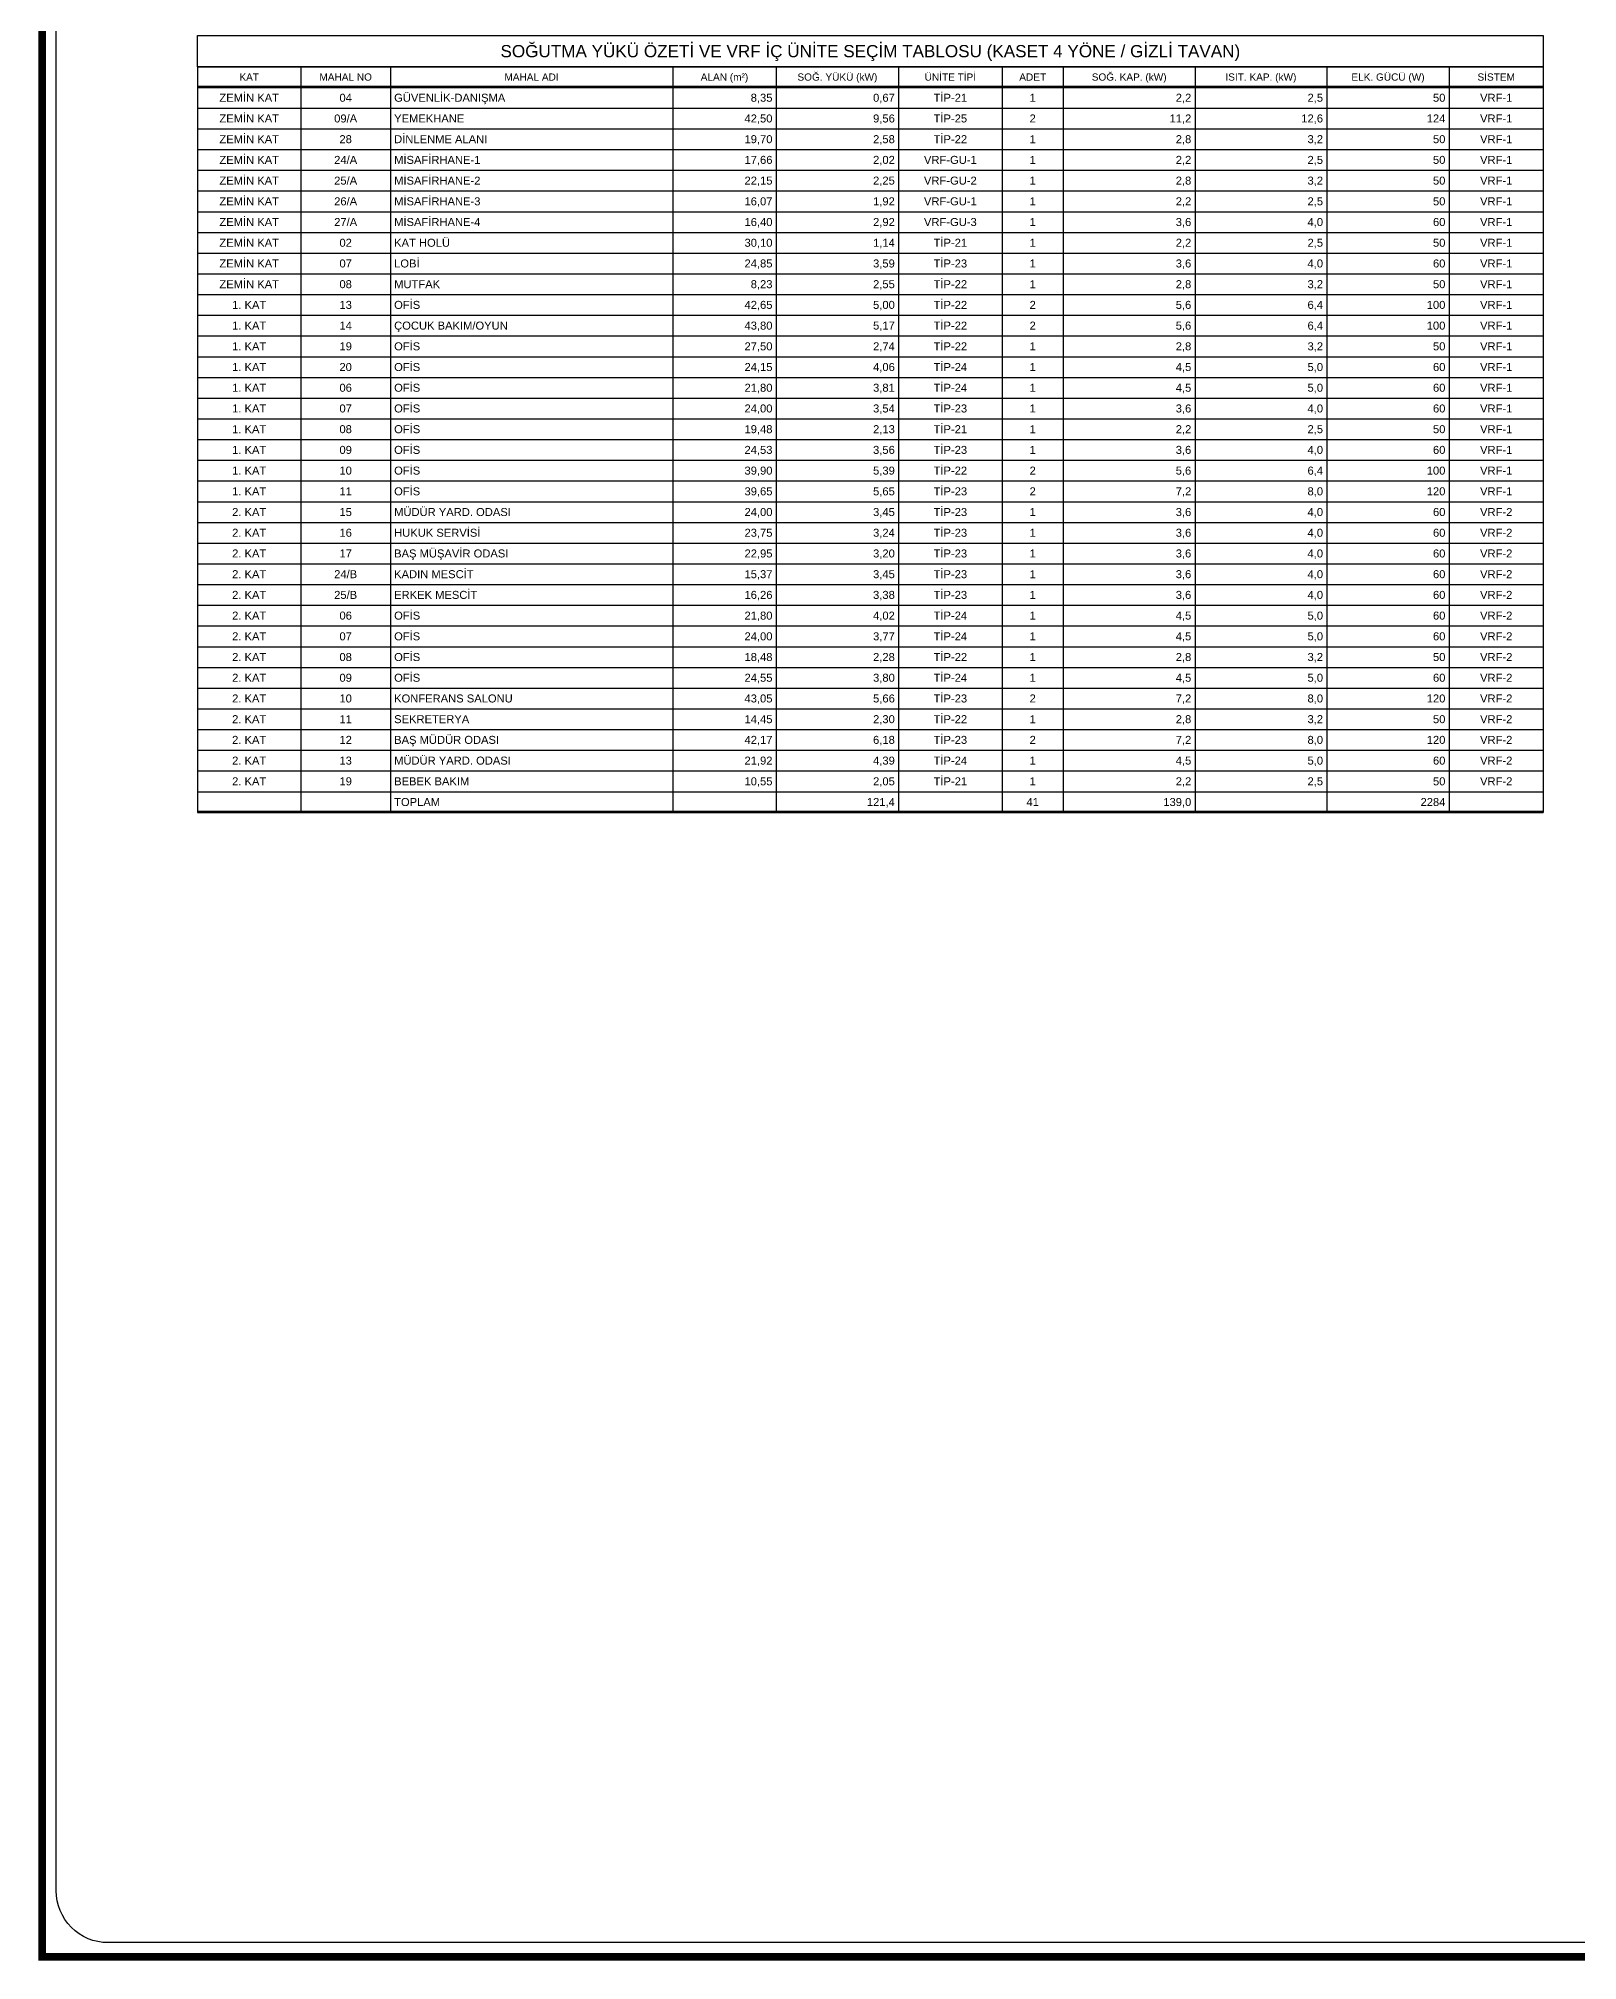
# Model space of a CAD drawing. Header units: inches. Extents: x 21 to 32698, y 13 to 3712.
# Drawn here: x 26624 to 28259, y 13 to 2054 of the extents above; entities that cross this region are included whole.
import ezdxf
from ezdxf.enums import TextEntityAlignment as Align

# ---------------------------------------------------------------- set-up
doc = ezdxf.new("R2010")
doc.units = ezdxf.units.IN
doc.header["$MEASUREMENT"] = 0
doc.layers.add('MEK-ELK-TABLO', color=7, linetype='Continuous')
doc.layers.add('MEK-ELK-TABLO-CIZGI', color=8, linetype='Continuous')
doc.layers.add('Z_MİM_-KM-Pafta', color=8, linetype='Continuous', lineweight=25)
doc.layers.add('Z_MİM_00', color=8, linetype='Continuous', lineweight=25)
doc.styles.add('MEK_ELK', font='arial.ttf')
doc.styles.add('STYLE1', font='arial.ttf', dxfattribs={"height": 1})

# ---------------------------------------------------------------- blocks, each defined once
blk = doc.blocks.new('*U4')
at = {"layer": 'Z_MİM_-KM-Pafta', "ltscale": 0.5, "const_width": 8}
blk.add_lwpolyline([(15, 3690), (5985, 3690), (5985, 0), (15, 0)], close=True, dxfattribs=at)
at = {"layer": 'Z_MİM_-KM-Pafta', "ltscale": 0.5}
blk.add_lwpolyline([(203.7, 3675), (5915, 3675, -0.414214), (5970, 3620), (5970, 70, -0.414214), (5915, 15), (85, 15, -0.414214), (30, 70), (30, 3499.6)], format="xyb", dxfattribs=at)
at = {"color": 7, "style": 'STYLE1'}
blk.add_attdef('00', (5783, 90.2), '', height=80.5, dxfattribs=at)
at = {"layer": 'Z_MİM_-KM-Pafta', "color": 7, "style": 'STYLE1'}
for tag, p, height in [('PAFTA_ADI', (5425.8, 251), 33), ('REVIZYON', (5505.9, 178.5), 12.9), ('OLCEK', (5505.9, 76), 12.9)]:
    blk.add_attdef(tag, p, '', height=height, dxfattribs=at)

msp = doc.modelspace()

# ---------------------------------------------------------------- linework, layer by layer
at = {"layer": 'MEK-ELK-TABLO-CIZGI'}
for p, q in [((26792.5, 2024.5), (26792.5, 1232.5)), ((26792.5, 2024.5), (28222.5, 2024.5)), ((26902.5, 2024.5), (26902.5, 1232.5)), ((26997.5, 2024.5), (26997.5, 1232.5)), ((27297.5, 2024.5), (27297.5, 1232.5)), ((27407.5, 2024.5), (27407.5, 1232.5)), ((27537.5, 2024.5), (27537.5, 1232.5)), ((27647.5, 2024.5), (27647.5, 1232.5)), ((27712.5, 2024.5), (27712.5, 1232.5)), ((27852.5, 2024.5), (27852.5, 1232.5)), ((27992.5, 2024.5), (27992.5, 1232.5)), ((28122.5, 2024.5), (28122.5, 1232.5)), ((28222.5, 2024.5), (28222.5, 1232.5)), ((26792.5, 2003.7), (28222.5, 2003.7)), ((26792.5, 2002.5), (28222.5, 2002.5)), ((26792.5, 1980.5), (28222.5, 1980.5)), ((26792.5, 1958.5), (28222.5, 1958.5)), ((26792.5, 1936.5), (28222.5, 1936.5)), ((26792.5, 1914.5), (28222.5, 1914.5)), ((26792.5, 1892.5), (28222.5, 1892.5)), ((26792.5, 1870.5), (28222.5, 1870.5)), ((26792.5, 1848.5), (28222.5, 1848.5)), ((26792.5, 1826.5), (28222.5, 1826.5)), ((26792.5, 1804.5), (28222.5, 1804.5)), ((26792.5, 1782.5), (28222.5, 1782.5)), ((26792.5, 1760.5), (28222.5, 1760.5)), ((26792.5, 1738.5), (28222.5, 1738.5)), ((26792.5, 1716.5), (28222.5, 1716.5)), ((26792.5, 1694.5), (28222.5, 1694.5)), ((26792.5, 1672.5), (28222.5, 1672.5)), ((26792.5, 1650.5), (28222.5, 1650.5)), ((26792.5, 1628.5), (28222.5, 1628.5)), ((26792.5, 1606.5), (28222.5, 1606.5)), ((26792.5, 1584.5), (28222.5, 1584.5)), ((26792.5, 1562.5), (28222.5, 1562.5)), ((26792.5, 1540.5), (28222.5, 1540.5)), ((26792.5, 1518.5), (28222.5, 1518.5)), ((26792.5, 1496.5), (28222.5, 1496.5)), ((26792.5, 1474.5), (28222.5, 1474.5)), ((26792.5, 1452.5), (28222.5, 1452.5)), ((26792.5, 1430.5), (28222.5, 1430.5)), ((26792.5, 1408.5), (28222.5, 1408.5)), ((26792.5, 1386.5), (28222.5, 1386.5)), ((26792.5, 1364.5), (28222.5, 1364.5)), ((26792.5, 1342.5), (28222.5, 1342.5)), ((26792.5, 1320.5), (28222.5, 1320.5)), ((26792.5, 1298.5), (28222.5, 1298.5)), ((26792.5, 1276.5), (28222.5, 1276.5)), ((26792.5, 1254.5), (28222.5, 1254.5)), ((26792.5, 1233.7), (28222.5, 1233.7)), ((26792.5, 1232.5), (28222.5, 1232.5))]:
    msp.add_line(p, q, dxfattribs=at)
msp.add_lwpolyline([(26792.5, 2057.5), (28222.5, 2057.5), (28222.5, 2024.5), (26792.5, 2024.5)], close=True, dxfattribs=at)

# ---------------------------------------------------------------- block references
at = {"layer": 'Z_MİM_00'}
msp.add_blockref('*U4', (26612.5, 17.1), dxfattribs=at)

# ---------------------------------------------------------------- texts
at = {"layer": 'MEK-ELK-TABLO', "style": 'MEK_ELK'}
for s, height, p in [('SOĞUTMA YÜKÜ ÖZETİ VE VRF İÇ ÜNİTE SEÇİM TABLOSU (KASET 4 YÖNE / GİZLİ TAVAN)', 13, (27507.5, 2041)), ('KAT', 7.65, (26847.5, 2013.5)), ('MAHAL NO', 7.65, (26950, 2013.5)), ('MAHAL ADI', 7.65, (27147.5, 2013.5)), ('ALAN (m²)', 7.65, (27352.5, 2013.5)), ('SOĞ. YÜKÜ (kW)', 7.65, (27472.5, 2013.5)), ('ÜNİTE TİPİ', 7.65, (27592.5, 2013.5)), ('ADET', 7.65, (27680, 2013.5)), ('SOĞ. KAP. (kW)', 7.65, (27782.5, 2013.5)), ('ISIT. KAP. (kW)', 7.65, (27922.5, 2013.5)), ('ELK. GÜCÜ (W)', 7.65, (28057.5, 2013.5)), ('SİSTEM', 7.65, (28172.5, 2013.5)), ('ZEMİN KAT', 8.5, (26847.5, 1991.5)), ('04', 8.5, (26950, 1991.5)), ('TİP-21', 8.5, (27592.5, 1991.5)), ('1', 8.5, (27680, 1991.5)), ('VRF-1', 8.5, (28172.5, 1991.5)), ('ZEMİN KAT', 8.5, (26847.5, 1969.5)), ('09/A', 8.5, (26950, 1969.5)), ('TİP-25', 8.5, (27592.5, 1969.5)), ('2', 8.5, (27680, 1969.5)), ('VRF-1', 8.5, (28172.5, 1969.5)), ('ZEMİN KAT', 8.5, (26847.5, 1947.5)), ('28', 8.5, (26950, 1947.5)), ('TİP-22', 8.5, (27592.5, 1947.5)), ('1', 8.5, (27680, 1947.5)), ('VRF-1', 8.5, (28172.5, 1947.5)), ('ZEMİN KAT', 8.5, (26847.5, 1925.5)), ('24/A', 8.5, (26950, 1925.5)), ('VRF-GU-1', 8.5, (27592.5, 1925.5)), ('1', 8.5, (27680, 1925.5)), ('VRF-1', 8.5, (28172.5, 1925.5)), ('ZEMİN KAT', 8.5, (26847.5, 1903.5)), ('25/A', 8.5, (26950, 1903.5)), ('VRF-GU-2', 8.5, (27592.5, 1903.5)), ('1', 8.5, (27680, 1903.5)), ('VRF-1', 8.5, (28172.5, 1903.5)), ('ZEMİN KAT', 8.5, (26847.5, 1881.5)), ('26/A', 8.5, (26950, 1881.5)), ('VRF-GU-1', 8.5, (27592.5, 1881.5)), ('1', 8.5, (27680, 1881.5)), ('VRF-1', 8.5, (28172.5, 1881.5)), ('ZEMİN KAT', 8.5, (26847.5, 1859.5)), ('27/A', 8.5, (26950, 1859.5)), ('VRF-GU-3', 8.5, (27592.5, 1859.5)), ('1', 8.5, (27680, 1859.5)), ('VRF-1', 8.5, (28172.5, 1859.5)), ('ZEMİN KAT', 8.5, (26847.5, 1837.5)), ('02', 8.5, (26950, 1837.5)), ('TİP-21', 8.5, (27592.5, 1837.5)), ('1', 8.5, (27680, 1837.5)), ('VRF-1', 8.5, (28172.5, 1837.5)), ('ZEMİN KAT', 8.5, (26847.5, 1815.5)), ('07', 8.5, (26950, 1815.5)), ('TİP-23', 8.5, (27592.5, 1815.5)), ('1', 8.5, (27680, 1815.5)), ('VRF-1', 8.5, (28172.5, 1815.5)), ('ZEMİN KAT', 8.5, (26847.5, 1793.5)), ('08', 8.5, (26950, 1793.5)), ('TİP-22', 8.5, (27592.5, 1793.5)), ('1', 8.5, (27680, 1793.5)), ('VRF-1', 8.5, (28172.5, 1793.5)), ('TİP-22', 8.5, (27592.5, 1771.5)), ('1. KAT', 8.5, (26847.5, 1771.5)), ('13', 8.5, (26950, 1771.5)), ('TİP-22', 8.5, (27592.5, 1749.5)), ('2', 8.5, (27680, 1771.5)), ('VRF-1', 8.5, (28172.5, 1771.5)), ('1. KAT', 8.5, (26847.5, 1749.5)), ('14', 8.5, (26950, 1749.5)), ('2', 8.5, (27680, 1749.5)), ('VRF-1', 8.5, (28172.5, 1749.5)), ('1. KAT', 8.5, (26847.5, 1727.5)), ('19', 8.5, (26950, 1727.5)), ('TİP-22', 8.5, (27592.5, 1727.5)), ('1', 8.5, (27680, 1727.5)), ('VRF-1', 8.5, (28172.5, 1727.5)), ('1. KAT', 8.5, (26847.5, 1705.5)), ('20', 8.5, (26950, 1705.5)), ('TİP-24', 8.5, (27592.5, 1705.5)), ('1', 8.5, (27680, 1705.5)), ('VRF-1', 8.5, (28172.5, 1705.5)), ('1. KAT', 8.5, (26847.5, 1683.5)), ('06', 8.5, (26950, 1683.5)), ('TİP-24', 8.5, (27592.5, 1683.5)), ('1', 8.5, (27680, 1683.5)), ('VRF-1', 8.5, (28172.5, 1683.5)), ('1. KAT', 8.5, (26847.5, 1661.5)), ('07', 8.5, (26950, 1661.5)), ('TİP-23', 8.5, (27592.5, 1661.5)), ('1', 8.5, (27680, 1661.5)), ('VRF-1', 8.5, (28172.5, 1661.5)), ('1. KAT', 8.5, (26847.5, 1639.5)), ('08', 8.5, (26950, 1639.5)), ('TİP-21', 8.5, (27592.5, 1639.5)), ('1', 8.5, (27680, 1639.5)), ('VRF-1', 8.5, (28172.5, 1639.5)), ('1. KAT', 8.5, (26847.5, 1617.5)), ('09', 8.5, (26950, 1617.5)), ('TİP-23', 8.5, (27592.5, 1617.5)), ('1', 8.5, (27680, 1617.5)), ('VRF-1', 8.5, (28172.5, 1617.5)), ('1. KAT', 8.5, (26847.5, 1595.5)), ('10', 8.5, (26950, 1595.5)), ('TİP-22', 8.5, (27592.5, 1595.5)), ('2', 8.5, (27680, 1595.5)), ('VRF-1', 8.5, (28172.5, 1595.5)), ('1. KAT', 8.5, (26847.5, 1573.5)), ('11', 8.5, (26950, 1573.5)), ('TİP-23', 8.5, (27592.5, 1573.5)), ('2', 8.5, (27680, 1573.5)), ('VRF-1', 8.5, (28172.5, 1573.5)), ('2. KAT', 8.5, (26847.5, 1551.5)), ('15', 8.5, (26950, 1551.5)), ('TİP-23', 8.5, (27592.5, 1551.5)), ('1', 8.5, (27680, 1551.5)), ('VRF-2', 8.5, (28172.5, 1551.5)), ('2. KAT', 8.5, (26847.5, 1529.5)), ('16', 8.5, (26950, 1529.5)), ('TİP-23', 8.5, (27592.5, 1529.5)), ('1', 8.5, (27680, 1529.5)), ('VRF-2', 8.5, (28172.5, 1529.5)), ('2. KAT', 8.5, (26847.5, 1507.5)), ('17', 8.5, (26950, 1507.5)), ('TİP-23', 8.5, (27592.5, 1507.5)), ('1', 8.5, (27680, 1507.5)), ('VRF-2', 8.5, (28172.5, 1507.5)), ('TİP-23', 8.5, (27592.5, 1485.5)), ('2. KAT', 8.5, (26847.5, 1485.5)), ('24/B', 8.5, (26950, 1485.5)), ('TİP-23', 8.5, (27592.5, 1463.5)), ('1', 8.5, (27680, 1485.5)), ('VRF-2', 8.5, (28172.5, 1485.5)), ('2. KAT', 8.5, (26847.5, 1463.5)), ('25/B', 8.5, (26950, 1463.5)), ('1', 8.5, (27680, 1463.5)), ('VRF-2', 8.5, (28172.5, 1463.5)), ('2. KAT', 8.5, (26847.5, 1441.5)), ('06', 8.5, (26950, 1441.5)), ('TİP-24', 8.5, (27592.5, 1441.5)), ('1', 8.5, (27680, 1441.5)), ('VRF-2', 8.5, (28172.5, 1441.5)), ('2. KAT', 8.5, (26847.5, 1419.5)), ('07', 8.5, (26950, 1419.5)), ('TİP-24', 8.5, (27592.5, 1419.5)), ('1', 8.5, (27680, 1419.5)), ('VRF-2', 8.5, (28172.5, 1419.5)), ('2. KAT', 8.5, (26847.5, 1397.5)), ('08', 8.5, (26950, 1397.5)), ('TİP-22', 8.5, (27592.5, 1397.5)), ('1', 8.5, (27680, 1397.5)), ('VRF-2', 8.5, (28172.5, 1397.5)), ('2. KAT', 8.5, (26847.5, 1375.5)), ('09', 8.5, (26950, 1375.5)), ('TİP-24', 8.5, (27592.5, 1375.5)), ('1', 8.5, (27680, 1375.5)), ('VRF-2', 8.5, (28172.5, 1375.5)), ('2. KAT', 8.5, (26847.5, 1353.5)), ('10', 8.5, (26950, 1353.5)), ('TİP-23', 8.5, (27592.5, 1353.5)), ('2', 8.5, (27680, 1353.5)), ('VRF-2', 8.5, (28172.5, 1353.5)), ('2. KAT', 8.5, (26847.5, 1331.5)), ('11', 8.5, (26950, 1331.5)), ('TİP-22', 8.5, (27592.5, 1331.5)), ('1', 8.5, (27680, 1331.5)), ('VRF-2', 8.5, (28172.5, 1331.5)), ('2. KAT', 8.5, (26847.5, 1309.5)), ('12', 8.5, (26950, 1309.5)), ('TİP-23', 8.5, (27592.5, 1309.5)), ('2', 8.5, (27680, 1309.5)), ('VRF-2', 8.5, (28172.5, 1309.5)), ('2. KAT', 8.5, (26847.5, 1287.5)), ('13', 8.5, (26950, 1287.5)), ('TİP-24', 8.5, (27592.5, 1287.5)), ('1', 8.5, (27680, 1287.5)), ('VRF-2', 8.5, (28172.5, 1287.5)), ('2. KAT', 8.5, (26847.5, 1265.5)), ('19', 8.5, (26950, 1265.5)), ('TİP-21', 8.5, (27592.5, 1265.5)), ('1', 8.5, (27680, 1265.5)), ('VRF-2', 8.5, (28172.5, 1265.5)), ('41', 8.5, (27680, 1243.5))]:
    msp.add_text(s, height=height, dxfattribs=at).set_placement(p, align=Align.MIDDLE_CENTER)
for s, p in [('GÜVENLİK-DANIŞMA', (27001.5, 1991.5)), ('YEMEKHANE', (27001.5, 1969.5)), ('DİNLENME ALANI', (27001.5, 1947.5)), ('MİSAFİRHANE-1', (27001.5, 1925.5)), ('MİSAFİRHANE-2', (27001.5, 1903.5)), ('MİSAFİRHANE-3', (27001.5, 1881.5)), ('MİSAFİRHANE-4', (27001.5, 1859.5)), ('KAT HOLÜ', (27001.5, 1837.5)), ('LOBİ', (27001.5, 1815.5)), ('MUTFAK', (27001.5, 1793.5)), ('OFİS', (27001.5, 1771.5)), ('ÇOCUK BAKIM/OYUN', (27001.5, 1749.5)), ('OFİS', (27001.5, 1727.5)), ('OFİS', (27001.5, 1705.5)), ('OFİS', (27001.5, 1683.5)), ('OFİS', (27001.5, 1661.5)), ('OFİS', (27001.5, 1639.5)), ('OFİS', (27001.5, 1617.5)), ('OFİS', (27001.5, 1595.5)), ('OFİS', (27001.5, 1573.5)), ('MÜDÜR YARD. ODASI', (27001.5, 1551.5)), ('HUKUK SERVİSİ', (27001.5, 1529.5)), ('BAŞ MÜŞAVİR ODASI', (27001.5, 1507.5)), ('KADIN MESCİT', (27001.5, 1485.5)), ('ERKEK MESCİT', (27001.5, 1463.5)), ('OFİS', (27001.5, 1441.5)), ('OFİS', (27001.5, 1419.5)), ('OFİS', (27001.5, 1397.5)), ('OFİS', (27001.5, 1375.5)), ('KONFERANS SALONU', (27001.5, 1353.5)), ('SEKRETERYA', (27001.5, 1331.5)), ('BAŞ MÜDÜR ODASI', (27001.5, 1309.5)), ('MÜDÜR YARD. ODASI', (27001.5, 1287.5)), ('BEBEK BAKIM', (27001.5, 1265.5)), ('TOPLAM', (27001.5, 1243.5))]:
    msp.add_text(s, height=8.5, dxfattribs=at).set_placement(p, align=Align.MIDDLE_LEFT)
for s, p in [('8,35', (27403.5, 1991.5)), ('0,67', (27533.5, 1991.5)), ('2,2', (27848.5, 1991.5)), ('2,5', (27988.5, 1991.5)), ('50', (28118.5, 1991.5)), ('42,50', (27403.5, 1969.5)), ('9,56', (27533.5, 1969.5)), ('11,2', (27848.5, 1969.5)), ('12,6', (27988.5, 1969.5)), ('124', (28118.5, 1969.5)), ('19,70', (27403.5, 1947.5)), ('2,58', (27533.5, 1947.5)), ('2,8', (27848.5, 1947.5)), ('3,2', (27988.5, 1947.5)), ('50', (28118.5, 1947.5)), ('17,66', (27403.5, 1925.5)), ('2,02', (27533.5, 1925.5)), ('2,2', (27848.5, 1925.5)), ('2,5', (27988.5, 1925.5)), ('50', (28118.5, 1925.5)), ('22,15', (27403.5, 1903.5)), ('2,25', (27533.5, 1903.5)), ('2,8', (27848.5, 1903.5)), ('3,2', (27988.5, 1903.5)), ('50', (28118.5, 1903.5)), ('16,07', (27403.5, 1881.5)), ('1,92', (27533.5, 1881.5)), ('2,2', (27848.5, 1881.5)), ('2,5', (27988.5, 1881.5)), ('50', (28118.5, 1881.5)), ('16,40', (27403.5, 1859.5)), ('2,92', (27533.5, 1859.5)), ('3,6', (27848.5, 1859.5)), ('4,0', (27988.5, 1859.5)), ('60', (28118.5, 1859.5)), ('30,10', (27403.5, 1837.5)), ('1,14', (27533.5, 1837.5)), ('2,2', (27848.5, 1837.5)), ('2,5', (27988.5, 1837.5)), ('50', (28118.5, 1837.5)), ('24,85', (27403.5, 1815.5)), ('3,59', (27533.5, 1815.5)), ('3,6', (27848.5, 1815.5)), ('4,0', (27988.5, 1815.5)), ('60', (28118.5, 1815.5)), ('8,23', (27403.5, 1793.5)), ('2,55', (27533.5, 1793.5)), ('2,8', (27848.5, 1793.5)), ('3,2', (27988.5, 1793.5)), ('50', (28118.5, 1793.5)), ('42,65', (27403.5, 1771.5)), ('5,00', (27533.5, 1771.5)), ('5,6', (27848.5, 1771.5)), ('6,4', (27988.5, 1771.5)), ('100', (28118.5, 1771.5)), ('43,80', (27403.5, 1749.5)), ('5,17', (27533.5, 1749.5)), ('5,6', (27848.5, 1749.5)), ('6,4', (27988.5, 1749.5)), ('100', (28118.5, 1749.5)), ('27,50', (27403.5, 1727.5)), ('2,74', (27533.5, 1727.5)), ('2,8', (27848.5, 1727.5)), ('3,2', (27988.5, 1727.5)), ('50', (28118.5, 1727.5)), ('24,15', (27403.5, 1705.5)), ('4,06', (27533.5, 1705.5)), ('4,5', (27848.5, 1705.5)), ('5,0', (27988.5, 1705.5)), ('60', (28118.5, 1705.5)), ('21,80', (27403.5, 1683.5)), ('3,81', (27533.5, 1683.5)), ('4,5', (27848.5, 1683.5)), ('5,0', (27988.5, 1683.5)), ('60', (28118.5, 1683.5)), ('24,00', (27403.5, 1661.5)), ('3,54', (27533.5, 1661.5)), ('3,6', (27848.5, 1661.5)), ('4,0', (27988.5, 1661.5)), ('60', (28118.5, 1661.5)), ('19,48', (27403.5, 1639.5)), ('2,13', (27533.5, 1639.5)), ('2,2', (27848.5, 1639.5)), ('2,5', (27988.5, 1639.5)), ('50', (28118.5, 1639.5)), ('24,53', (27403.5, 1617.5)), ('3,56', (27533.5, 1617.5)), ('3,6', (27848.5, 1617.5)), ('4,0', (27988.5, 1617.5)), ('60', (28118.5, 1617.5)), ('39,90', (27403.5, 1595.5)), ('5,39', (27533.5, 1595.5)), ('5,6', (27848.5, 1595.5)), ('6,4', (27988.5, 1595.5)), ('100', (28118.5, 1595.5)), ('39,65', (27403.5, 1573.5)), ('5,65', (27533.5, 1573.5)), ('7,2', (27848.5, 1573.5)), ('8,0', (27988.5, 1573.5)), ('120', (28118.5, 1573.5)), ('24,00', (27403.5, 1551.5)), ('3,45', (27533.5, 1551.5)), ('3,6', (27848.5, 1551.5)), ('4,0', (27988.5, 1551.5)), ('60', (28118.5, 1551.5)), ('23,75', (27403.5, 1529.5)), ('3,24', (27533.5, 1529.5)), ('3,6', (27848.5, 1529.5)), ('4,0', (27988.5, 1529.5)), ('60', (28118.5, 1529.5)), ('22,95', (27403.5, 1507.5)), ('3,20', (27533.5, 1507.5)), ('3,6', (27848.5, 1507.5)), ('4,0', (27988.5, 1507.5)), ('60', (28118.5, 1507.5)), ('15,37', (27403.5, 1485.5)), ('3,45', (27533.5, 1485.5)), ('3,6', (27848.5, 1485.5)), ('4,0', (27988.5, 1485.5)), ('60', (28118.5, 1485.5)), ('16,26', (27403.5, 1463.5)), ('3,38', (27533.5, 1463.5)), ('3,6', (27848.5, 1463.5)), ('4,0', (27988.5, 1463.5)), ('60', (28118.5, 1463.5)), ('21,80', (27403.5, 1441.5)), ('4,02', (27533.5, 1441.5)), ('4,5', (27848.5, 1441.5)), ('5,0', (27988.5, 1441.5)), ('60', (28118.5, 1441.5)), ('24,00', (27403.5, 1419.5)), ('3,77', (27533.5, 1419.5)), ('4,5', (27848.5, 1419.5)), ('5,0', (27988.5, 1419.5)), ('60', (28118.5, 1419.5)), ('18,48', (27403.5, 1397.5)), ('2,28', (27533.5, 1397.5)), ('2,8', (27848.5, 1397.5)), ('3,2', (27988.5, 1397.5)), ('50', (28118.5, 1397.5)), ('24,55', (27403.5, 1375.5)), ('3,80', (27533.5, 1375.5)), ('4,5', (27848.5, 1375.5)), ('5,0', (27988.5, 1375.5)), ('60', (28118.5, 1375.5)), ('43,05', (27403.5, 1353.5)), ('5,66', (27533.5, 1353.5)), ('7,2', (27848.5, 1353.5)), ('8,0', (27988.5, 1353.5)), ('120', (28118.5, 1353.5)), ('14,45', (27403.5, 1331.5)), ('2,30', (27533.5, 1331.5)), ('2,8', (27848.5, 1331.5)), ('3,2', (27988.5, 1331.5)), ('50', (28118.5, 1331.5)), ('42,17', (27403.5, 1309.5)), ('6,18', (27533.5, 1309.5)), ('7,2', (27848.5, 1309.5)), ('8,0', (27988.5, 1309.5)), ('120', (28118.5, 1309.5)), ('21,92', (27403.5, 1287.5)), ('4,39', (27533.5, 1287.5)), ('4,5', (27848.5, 1287.5)), ('5,0', (27988.5, 1287.5)), ('60', (28118.5, 1287.5)), ('10,55', (27403.5, 1265.5)), ('2,05', (27533.5, 1265.5)), ('2,2', (27848.5, 1265.5)), ('2,5', (27988.5, 1265.5)), ('50', (28118.5, 1265.5)), ('121,4', (27533.5, 1243.5)), ('139,0', (27848.5, 1243.5)), ('2284', (28118.5, 1243.5))]:
    msp.add_text(s, height=8.5, dxfattribs=at).set_placement(p, align=Align.MIDDLE_RIGHT)

doc.saveas('drawing.dxf')
